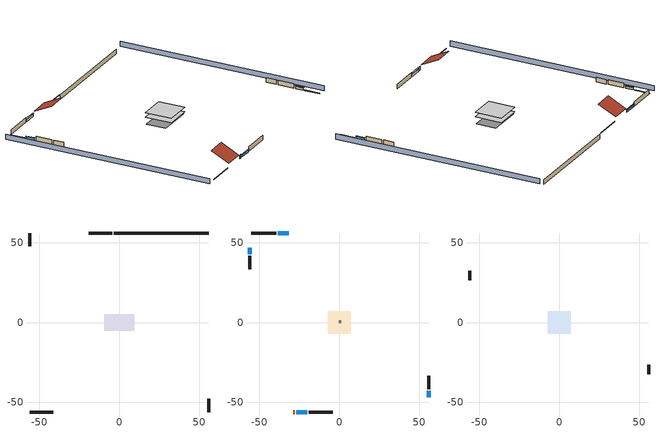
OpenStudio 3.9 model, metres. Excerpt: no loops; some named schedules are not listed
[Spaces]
basement - unconditioned 1
 floor foundation (Slab1 construction): -9.54,-5.31 -9.54,5.31 9.54,5.31 9.54,-5.31 z-2.13
 wall outside (RimJoist1 construction): -4.26,56.04 -18.99,56.04 z0.3:0.61
 wall outside (RimJoist2 construction): 56.04,-56.04 56.04,-47.87 z0.3:0.61
 wall outside (RimJoist3 construction): -56.04,-56.04 -41.32,-56.04 z0.3:0.61
 wall outside (RimJoist4 construction): -56.04,56.04 -56.04,47.87 z0.3:0.61
 wall foundation (FoundationWall1 construction): 56.04,56.04 -3.33,56.04 z-2.13:0.3
conditioned space 1
 floor to basement - unconditioned 1 (Floor1 construction): -7.11,-7.11 -7.11,7.11 7.11,7.11 7.11,-7.11 z0.3
 wall outside (Wall1 construction): -39.46,56.04 -55.11,56.04 z0.3:2.74
 wall outside (Wall2 construction): 56.04,-41.89 56.04,-33.19 z0.3:2.74
 wall outside (Wall3 construction): -19,-56.04 -4.11,-56.04 z0.3:2.74
 wall outside (Wall4 construction): -56.04,41.89 -56.04,33.19 z0.3:2.74
 wall outside (AdiabaticWallConstruction): -31.48,56.04 -38.53,56.04 / -26.98,-56.04 -19.93,-56.04 z0.3:1.49; 56.04,-46.94 56.04,-42.82 / -56.04,46.94 -56.04,42.82 z0.3:1.43
 wall outside (AdiabaticWallConstruction 1): -28.82,-56.04 -27.91,-56.04 z0.3:2.34
 window (WindowConstruction): -31.48,56.04 -38.53,56.04 z0.3:1.49
 window (WindowConstruction 1): 56.04,-46.94 56.04,-42.82 z0.3:1.43
 window (WindowConstruction 2): -26.98,-56.04 -19.93,-56.04 z0.3:1.49
 window (WindowConstruction 3): -56.04,46.94 -56.04,42.82 z0.3:1.43
 door (Door): -28.82,-56.04 -27.91,-56.04 z0.3:2.34
central ac and furnace airloop ret air space
 floor adiabatic (AdiabaticConst): 0,0 0,1 1,1 1,0 z0
 wall adiabatic (AdiabaticConst): 0,1 0,0 1,0 1,1 0,1 z0:1
 ceiling adiabatic (AdiabaticConst): 1,0 1,1 0,1 0,0 z1
attic - vented 1
 floor to conditioned space 1 (Floor2 construction Reversed): -7.11,-7.11 -7.11,7.11 7.11,7.11 7.11,-7.11 z2.74
 wall outside (Wall5 construction): 56.04,-32.26 56.04,-26.5 z0.3:2.74
 wall outside (Wall6 construction): -56.04,32.26 -56.04,26.5 z0.3:2.74
 roof outside (Roof1 construction): -30.55,56.04,2.74 -30.55,46.53,7.5 -19.91,46.53,7.5 -19.91,56.04,2.74
 roof outside (Roof2 construction): -29.75,-56.04,2.74 -29.75,-46.53,7.5 -40.39,-46.53,7.5 -40.39,-56.04,2.74
shading: -60.61,56.04 -60.61,-56.04 / 60.61,-56.04 60.61,56.04 z0:2.74; -38.84,56.04 -31.18,56.04 -31.18,56.65 -38.84,56.65 z1.8; 56.04,-42.51 56.04,-47.25 56.65,-47.25 56.65,-42.51 z1.74; -19.63,-56.04 -27.28,-56.04 -27.28,-56.65 -19.63,-56.65 z1.8; -56.04,42.51 -56.04,47.25 -56.65,47.25 -56.65,42.51 z1.74
[Site]
Portland Intl Arpt_OR: Latitude {deg}=45.59; Longitude {deg}=-122.6; Time Zone {hr}=-8; Elevation {m}=33; Terrain=Suburbs; Keep Site Location Information=Yes
[Site:GroundTemperature:Shallow]
10.2558, 8.96328, 8.85977, 9.47314, 11.9355, 14.3863, 16.5111, 17.8571, 17.9714, 16.8767, 14.8061, 12.4304
[Site:WaterMainsTemperature]
Calculation Method=Schedule; Temperature Schedule=mains temperature schedule
[Building]
Building 1
[Material] Roughness=Rough
Name | Thickness {m} | Conductivity {W/m-K} | Density {kg/m3} | Specific Heat {J/kg-K} | Thermal Absorptance | Solar Absorptance | Visible Absorptance
asphalt or fiberglass shingles | 0.00635 | 0.162714 | 1121.4 | 1465.45 | 0.9 | 0.85 | 0.85
roof rigid ins | 0.00281632 | 0.029427 | 32.04 | 1214.23 | 0.9 | 0.7 | 0.7
osb sheathing 0.5 in. | 0.0127 | 0.115458 | 512.64 | 1214.23 | 0.9 | 0.6 | 0.6
fiber cement siding | 0.009525 | 0.258207 | 347.634 | 1004.88 | 0.9 | 0.5 | 0.5
osb sheathing 0.5 in. 1 | 0.0127 | 0.115458 | 512.64 | 1214.23 | 0.9 | 0.7 | 0.7
wall stud and cavity | 0.1397 | 0.551395 | 139.0536 | 1170.24 | 0.9 | 0.7 | 0.7
gypsum board | 0.0127 | 0.160291 | 801 | 837.4 | 0.9 | 0.6 | 0.6
wall stud and cavity 1 | 0.1397 | 0.346631 | 139.0536 | 1170.24 | 0.9 | 0.6 | 0.6
rim joist stud and cavity | 0.0508 | 0.178804 | 50.32683 | 1063.81 | 0.9 | 0.6 | 0.6
floor stud and cavity | 0.1397 | 0.923637 | 92.3553 | 1139.71 | 0.9 | 0.7 | 0.7
osb sheathing 0.75 in. | 0.01905 | 0.115458 | 512.64 | 1214.23 | 0.9 | 0.7 | 0.7
floor covering | 0.0127 | 0.0433444 | 54.468 | 1339.84 | 0.9 | 0.6 | 0.6
ceiling loosefill ins | 0.0846667 | 0.0480833 | 16.02 | 1046.75 | 0.9 | 0.7 | 0.7
ceiling stud and cavity | 0.1397 | 0.0920385 | 65.682 | 1177.47 | 0.9 | 0.7 | 0.7
concrete 8.0 in. | 0.2032 | 1.803125 | 2242.8 | 837.4 | 0.9 | 0.7 | 0.7
concrete 4.0 in. | 0.1016 | 1.803125 | 2242.8 | 837.4 | 0.9 | 0.7 | 0.7
wood siding; wood siding 1 | 0.0254 | 0.102417 | 544.68 | 1172.36
wall rigid ins | 0.512978 | 0.029427 | 32.04 | 1214.23 | 0.9 | 0.7 | 0.7
wall stud and cavity 2 | 0.0889 | 0.380278 | 52.3479 | 1209.89 | 0.9 | 0.7 | 0.7
door material | 0.04445 | 0.0612267 | 512.64 | 1214.23 | 0.9 | 0.7 | 0.7
wall stud and cavity 3 | 0.0889 | 0.391764 | 83.0341 | 1211.67 | 0.9 | 0.7 | 0.7
furniture material conditioned space 1; furniture material basement - unconditioned 1 | 0.1524 | 0.115458 | 640.8 | 1214.23 | 0.9 | 0.6 | 0.6
[Construction]
Roof1 construction; Roof2 construction: asphalt or fiberglass shingles, roof rigid ins, osb sheathing 0.5 in.
Wall1 construction; Wall2 construction; Wall3 construction; Wall4 construction: fiber cement siding, osb sheathing 0.5 in. 1, wall stud and cavity, gypsum board
Wall5 construction; Wall6 construction: fiber cement siding, osb sheathing 0.5 in. 1, wall stud and cavity 1
RimJoist1 construction; RimJoist2 construction; RimJoist3 construction; RimJoist4 construction: fiber cement siding, rim joist stud and cavity
Floor1 construction: floor stud and cavity, osb sheathing 0.75 in., floor covering
Floor2 construction Reversed: gypsum board, ceiling stud and cavity, ceiling loosefill ins
FoundationWall1 construction: concrete 8.0 in.
Slab1 construction: concrete 4.0 in.
WindowConstruction; WindowConstruction 1; WindowConstruction 2; WindowConstruction 3: WindowMaterial
AdiabaticWallConstruction: wood siding, wall rigid ins, wall stud and cavity 2, gypsum board
Door: door material
AdiabaticWallConstruction 1: wood siding 1, wall rigid ins, wall stud and cavity 2, gypsum board
PartitionWallConstruction: gypsum board, wall stud and cavity 3, gypsum board
furniture construction conditioned space 1: furniture material conditioned space 1
furniture construction basement - unconditioned 1: furniture material basement - unconditioned 1
AdiabaticConst: Adiabatic
[WindowMaterial:SimpleGlazingSystem]
WindowMaterial: U-Factor {W/m2-K}=2.78222; Solar Heat Gain Coefficient=0.56
[Material:NoMass]
Adiabatic: Roughness=Rough; Thermal Resistance {m2-K/W}=176.1
[ThermalZone] Multiplier=1; Use Ideal Air Loads=No
Name | Volume {m3} | Thermostat
conditioned space | 493.619 | conditioned space temperature setpoint
attic - vented | 214.681
basement - unconditioned | 493.619
central ac and furnace airloop ret air zone | 1
[Sizing:Zone] Zone Cooling Design Supply Air Temperature Input Method=SupplyAirTemperature; Zone Cooling Design Supply Air Temperature {C}=14; Zone Cooling Design Supply Air Temperature Difference {deltaC}=11.11; Zone Heating Design Supply Air Temperature Input Method=SupplyAirTemperature; Zone Heating Design Supply Air Temperature {C}=40; Zone Heating Design Supply Air Temperature Difference {deltaC}=11.11; Zone Cooling Design Supply Air Humidity Ratio {kg-H2O/kg-air}=0.0085; Zone Heating Design Supply Air Humidity Ratio {kg-H2O/kg-air}=0.008; Cooling Design Air Flow Method=DesignDay; Heating Design Air Flow Method=DesignDay; Account for Dedicated Outdoor Air System=No; Dedicated Outdoor Air System Control Strategy=NeutralSupplyAir; Dedicated Outdoor Air Low Setpoint Temperature for Design {C}=autosize; Dedicated Outdoor Air High Setpoint Temperature for Design {C}=autosize; Zone Load Sizing Method=Sensible Load Only No Latent Load; Zone Latent Cooling Design Supply Air Humidity Ratio Input Method=HumidityRatioDifference; Zone Cooling Design Supply Air Humidity Ratio Difference {kgWater/kgDryAir}=0.005; Zone Latent Heating Design Supply Air Humidity Ratio Input Method=HumidityRatioDifference; Zone Humidification Design Supply Air Humidity Ratio Difference {kgWater/kgDryAir}=0.005; Sizing Option=Coincident
attic - vented; basement - unconditioned; central ac and furnace airloop ret air zone
[Space]
Name | Thermal Zone | Volume {m3}
conditioned space 1 | conditioned space | 493.619
attic - vented 1 | attic - vented | 214.681
basement - unconditioned 1 | basement - unconditioned | 493.619
central ac and furnace airloop ret air space | central ac and furnace airloop ret air zone
[ThermostatSetpoint:DualSetpoint]
conditioned space temperature setpoint: Heating Setpoint Temperature Schedule=heating setpoint; Cooling Setpoint Temperature Schedule=cooling setpoint; Temperature Difference Between Cutout And Setpoint {deltaC}=0
[Foundation:Kiva]
Foundation Kiva 1: Initial Indoor Air Temperature {C}=9.52053; Wall Height Above Grade {m}=0.3048; Wall Depth Below Slab {m}=0.2032
[Foundation:Kiva:Settings]
Soil Conductivity {W/m-K}=1.9041; Soil Density {kg/m3}=1842.3; Soil Specific Heat {J/kg-K}=418.7; Ground Solar Absorptivity=0.9; Ground Thermal Absorptivity=0.9; Ground Surface Roughness {m}=0.03; Far-Field Width {m}=40; Deep-Ground Boundary Condition=ZeroFlux; Deep-Ground Depth {m}=40; Minimum Cell Dimension {m}=0.2; Maximum Cell Growth Coefficient=3; Simulation Timestep=Timestep
[SurfaceProperty:ExposedFoundationPerimeter]
Slab1: Exposed Perimeter Calculation Method=TotalExposedPerimeter; Total Exposed Perimeter {m}=59.37504
[SurfaceProperty:IncidentSolarMultiplier] Incident Solar Multiplier=1; Incident Solar Multiplier Schedule=trans schedule winter=0.85 summer=0.7
Window1; Window2; Window3; Window4
[InternalMass:Definition] Design Level Calculation Method=SurfaceArea
Name | Construction | Surface Area {m2}
partition wall mass | PartitionWallConstruction | 202.436
furniture mass conditioned space 1 | furniture construction conditioned space 1 | 80.97429
furniture mass basement - unconditioned 1 | furniture construction basement - unconditioned 1 | 80.97429
[InternalMass] Multiplier=1
Name | Internal Mass Definition | Space or SpaceType
partition wall mass | partition wall mass | conditioned space 1
furniture mass conditioned space 1 | furniture mass conditioned space 1 | conditioned space 1
furniture mass basement - unconditioned 1 | furniture mass basement - unconditioned 1 | basement - unconditioned 1
[Fan:SystemModel]
central ac and furnace supply fan: Availability Schedule=Always On Discrete; Design Maximum Air Flow Rate {m3/s}=0.550763; Speed Control Method=Discrete; Electric Power Minimum Flow Rate Fraction=0.2; Design Pressure Rise {Pa}=500; Motor Efficiency=1; Motor In Air Stream Fraction=1; Design Electric Power Consumption {W}=autosize; Design Power Sizing Method=PowerPerFlow; Electric Power Per Unit Flow Rate {W/(m3/s)}=794.58; Electric Power Per Unit Flow Rate Per Unit Pressure {W-s/m3-Pa}=1.66667; Fan Total Efficiency=0.7; Motor Loss Radiative Fraction=0; Speed Flow Fraction 1=0.81834; Speed Electric Power Fraction 1=0.54802; Speed Flow Fraction 2=1; Speed Electric Power Fraction 2=1
[EnergyManagementSystem:Sensor]
Name | Output Variable or Output Meter Index Key | Output Variable or Output Meter
central_ac_and_furnace_supply_fan_s; central_ac_and_furnace_supply_fan_s_1 | central ac and furnace supply fan | Fan Electricity Energy
water_heater_amb_temp | basement - unconditioned | Zone Mean Air Temperature
water_heater_amb_rh | basement - unconditioned | Zone Air Relative Humidity
water_heater_T_set | water heater setpoint | Schedule Value
out_pb_s |  | Site Outdoor Air Barometric Pressure
out_wt_s |  | Site Outdoor Air Humidity Ratio
site_vw_s |  | Site Wind Speed
cool_season | cooling season schedule | Schedule Value
central_ac_and_furnace_airloop_Fan_RTF_s | central ac and furnace supply fan | Fan Runtime Fraction Speed 1
central_ac_and_furnace_airloop_Fan_RTF_s_1 | central ac and furnace supply fan | Fan Runtime Fraction Speed 2
central_ac_and_furnace_airloop_AH_MFR_s | Node 6 | System Node Mass Flow Rate
central_ac_and_furnace_airloop_AH_VFR_s | Node 6 | System Node Current Density Volume Flow Rate
central_ac_and_furnace_airloop_AH_Tout_s | Node 6 | System Node Temperature
central_ac_and_furnace_airloop_AH_Wout_s | Node 6 | System Node Humidity Ratio
central_ac_and_furnace_airloop_RA_T_s | Node 9 | System Node Temperature
central_ac_and_furnace_airloop_Ra_W_s | Node 9 | System Node Humidity Ratio
central_ac_and_furnace_airloop_0_DZ_T_s | basement - unconditioned | Zone Air Temperature
central_ac_and_furnace_airloop_0_DZ_W_s | basement - unconditioned | Zone Mean Air Humidity Ratio
natural_vent_s | natural vent schedule | Schedule Value
htg_sp_s | heating setpoint | Schedule Value
clg_sp_s | cooling setpoint | Schedule Value
mech_vent_range_fan_0_sch_s | mech vent range fan 0 schedule | Schedule Value
mech_vent_bath_fan_0_sch_s | mech vent bath fan 0 schedule | Schedule Value
clothes_dryer_exhaust_0_sch_s | clothes_dryer | Schedule Value
htg_load_cond |  | Heating:EnergyTransfer:Zone:CONDITIONED SPACE
clg_load_cond |  | Cooling:EnergyTransfer:Zone:CONDITIONED SPACE
htg_load_duct |  | Heating:EnergyTransfer:Zone:CENTRAL AC AND FURNACE AIRLOOP RET AIR ZONE
clg_load_duct |  | Cooling:EnergyTransfer:Zone:CENTRAL AC AND FURNACE AIRLOOP RET AIR ZONE
s_conv | Floor1 | Surface Inside Face Convection Heat Gain Energy
s_ig | Floor1 | Surface Inside Face Internal Gains Radiation Heat Gain Energy
s_sol | Floor1 | Surface Inside Face Solar Radiation Heat Gain Energy
s_lgt | Floor1 | Surface Inside Face Lights Radiation Heat Gain Energy
s_surf | Floor1 | Surface Inside Face Net Surface Thermal Radiation Heat Gain Energy
s_conv_1 | Floor2 | Surface Inside Face Convection Heat Gain Energy
s_ig_1 | Floor2 | Surface Inside Face Internal Gains Radiation Heat Gain Energy
s_sol_1 | Floor2 | Surface Inside Face Solar Radiation Heat Gain Energy
s_lgt_1 | Floor2 | Surface Inside Face Lights Radiation Heat Gain Energy
s_surf_1 | Floor2 | Surface Inside Face Net Surface Thermal Radiation Heat Gain Energy
ss_sol | Door1 | Surface Inside Face Solar Radiation Heat Gain Energy
ss_lgt | Door1 | Surface Inside Face Lights Radiation Heat Gain Energy
ss_conv | Door1 | Surface Inside Face Convection Heat Gain Energy
ss_ig | Door1 | Surface Inside Face Internal Gains Radiation Heat Gain Energy
ss_surf | Door1 | Surface Inside Face Net Surface Thermal Radiation Heat Gain Energy
ss_conv_1 | Window1 | Surface Inside Face Convection Heat Gain Energy
ss_ig_1 | Window1 | Surface Inside Face Internal Gains Radiation Heat Gain Energy
ss_surf_1 | Window1 | Surface Inside Face Net Surface Thermal Radiation Heat Gain Energy
ss_trans_in | Window1 | Surface Window Transmitted Solar Radiation Rate
ss_back_out | Window1 | Surface Window Shortwave from Zone Back Out Window Heat Transfer Rate
ss_trans_out | Window1 | Surface Inside Face Initial Transmitted Diffuse Transmitted Out Window Solar Radiation Rate
ss_conv_2 | Window2 | Surface Inside Face Convection Heat Gain Energy
ss_ig_2 | Window2 | Surface Inside Face Internal Gains Radiation Heat Gain Energy
ss_surf_2 | Window2 | Surface Inside Face Net Surface Thermal Radiation Heat Gain Energy
ss_trans_in_1 | Window2 | Surface Window Transmitted Solar Radiation Rate
ss_back_out_1 | Window2 | Surface Window Shortwave from Zone Back Out Window Heat Transfer Rate
ss_trans_out_1 | Window2 | Surface Inside Face Initial Transmitted Diffuse Transmitted Out Window Solar Radiation Rate
ss_conv_3 | Window3 | Surface Inside Face Convection Heat Gain Energy
ss_ig_3 | Window3 | Surface Inside Face Internal Gains Radiation Heat Gain Energy
ss_surf_3 | Window3 | Surface Inside Face Net Surface Thermal Radiation Heat Gain Energy
ss_trans_in_2 | Window3 | Surface Window Transmitted Solar Radiation Rate
ss_back_out_2 | Window3 | Surface Window Shortwave from Zone Back Out Window Heat Transfer Rate
ss_trans_out_2 | Window3 | Surface Inside Face Initial Transmitted Diffuse Transmitted Out Window Solar Radiation Rate
ss_conv_4 | Window4 | Surface Inside Face Convection Heat Gain Energy
ss_ig_4 | Window4 | Surface Inside Face Internal Gains Radiation Heat Gain Energy
ss_surf_4 | Window4 | Surface Inside Face Net Surface Thermal Radiation Heat Gain Energy
ss_trans_in_3 | Window4 | Surface Window Transmitted Solar Radiation Rate
ss_back_out_3 | Window4 | Surface Window Shortwave from Zone Back Out Window Heat Transfer Rate
ss_trans_out_3 | Window4 | Surface Inside Face Initial Transmitted Diffuse Transmitted Out Window Solar Radiation Rate
s_conv_2 | Wall1 | Surface Inside Face Convection Heat Gain Energy
s_ig_2 | Wall1 | Surface Inside Face Internal Gains Radiation Heat Gain Energy
s_sol_2 | Wall1 | Surface Inside Face Solar Radiation Heat Gain Energy
s_lgt_2 | Wall1 | Surface Inside Face Lights Radiation Heat Gain Energy
s_surf_2 | Wall1 | Surface Inside Face Net Surface Thermal Radiation Heat Gain Energy
s_conv_3 | Wall2 | Surface Inside Face Convection Heat Gain Energy
s_ig_3 | Wall2 | Surface Inside Face Internal Gains Radiation Heat Gain Energy
s_sol_3 | Wall2 | Surface Inside Face Solar Radiation Heat Gain Energy
s_lgt_3 | Wall2 | Surface Inside Face Lights Radiation Heat Gain Energy
s_surf_3 | Wall2 | Surface Inside Face Net Surface Thermal Radiation Heat Gain Energy
s_conv_4 | Wall3 | Surface Inside Face Convection Heat Gain Energy
s_ig_4 | Wall3 | Surface Inside Face Internal Gains Radiation Heat Gain Energy
s_sol_4 | Wall3 | Surface Inside Face Solar Radiation Heat Gain Energy
s_lgt_4 | Wall3 | Surface Inside Face Lights Radiation Heat Gain Energy
s_surf_4 | Wall3 | Surface Inside Face Net Surface Thermal Radiation Heat Gain Energy
s_conv_5 | Wall4 | Surface Inside Face Convection Heat Gain Energy
s_ig_5 | Wall4 | Surface Inside Face Internal Gains Radiation Heat Gain Energy
s_sol_5 | Wall4 | Surface Inside Face Solar Radiation Heat Gain Energy
s_lgt_5 | Wall4 | Surface Inside Face Lights Radiation Heat Gain Energy
s_surf_5 | Wall4 | Surface Inside Face Net Surface Thermal Radiation Heat Gain Energy
im_conv | furniture mass conditioned space 1 | Surface Inside Face Convection Heat Gain Energy
im_ig | furniture mass conditioned space 1 | Surface Inside Face Internal Gains Radiation Heat Gain Energy
im_sol | furniture mass conditioned space 1 | Surface Inside Face Solar Radiation Heat Gain Energy
im_lgt | furniture mass conditioned space 1 | Surface Inside Face Lights Radiation Heat Gain Energy
im_surf | furniture mass conditioned space 1 | Surface Inside Face Net Surface Thermal Radiation Heat Gain Energy
im_conv_1 | partition wall mass | Surface Inside Face Convection Heat Gain Energy
im_ig_1 | partition wall mass | Surface Inside Face Internal Gains Radiation Heat Gain Energy
im_sol_1 | partition wall mass | Surface Inside Face Solar Radiation Heat Gain Energy
im_lgt_1 | partition wall mass | Surface Inside Face Lights Radiation Heat Gain Energy
im_surf_1 | partition wall mass | Surface Inside Face Net Surface Thermal Radiation Heat Gain Energy
airflow_gain | infil flow | Infiltration Sensible Heat Gain Energy
[OtherEquipment:Definition] Design Level Calculation Method=EquipmentLevel
Name | Design Level {W} | Fraction Latent | Fraction Radiant | Fraction Lost
water heater sens; central ac and furnace airloop_0 SupSensLkToCond; central ac and furnace airloop_0 SupCondToLv; central ac and furnace airloop_0 RetCondToRP; central ac and furnace airloop_0 RetSensLkToRP; central ac and furnace airloop_0 SupCondToDZ; central ac and furnace airloop_0 RetCondToDZ; central ac and furnace airloop_0 SupSensLkToDZ; mech vent house fan sensible load | 0 | 0 | 0 | 0
water heater lat; central ac and furnace airloop_0 SupLatLkToCond; central ac and furnace airloop_0 RetLatLkToRP; central ac and furnace airloop_0 SupLatLkToDZ; mech vent house fan latent load | 0 | 1 | 0 | 0
water heater energy adjustment1 | 0.01 | 0 | 0 | 1
clothes dryer 2 | 0 | 0.015 | 0.081 | 0.85
cooking range 2 | 3831.55 | 0.16 | 0.384 | 0.2
general water use sensible | -43.4886 | 0 | 0.6 | 0
general water use latent | 44.1266 | 1 | 0 | 0
[OtherEquipment]
Name | Other Equipment Definition | Space or SpaceType | Schedule | Fuel Type
water heater sens | water heater sens | basement - unconditioned 1 | Always On Discrete
water heater lat | water heater lat | basement - unconditioned 1 | Always On Discrete
water heater energy adjustment1 | water heater energy adjustment1 | basement - unconditioned 1 | Always On Discrete | Electricity
clothes dryer 1 | clothes dryer 2 | conditioned space 1 | clothes_dryer | Electricity
cooking range 1 | cooking range 2 | conditioned space 1 | cooking_range | NaturalGas
general water use sensible | general water use sensible | conditioned space 1 | general water use schedule
general water use latent | general water use latent | conditioned space 1 | general water use schedule
central ac and furnace airloop_0 SupSensLkToCond | central ac and furnace airloop_0 SupSensLkToCond | conditioned space 1 | Always On Discrete
central ac and furnace airloop_0 SupLatLkToCond | central ac and furnace airloop_0 SupLatLkToCond | conditioned space 1 | Always On Discrete
central ac and furnace airloop_0 SupCondToLv | central ac and furnace airloop_0 SupCondToLv | conditioned space 1 | Always On Discrete
central ac and furnace airloop_0 RetCondToRP | central ac and furnace airloop_0 RetCondToRP | central ac and furnace airloop ret air space | Always On Discrete
central ac and furnace airloop_0 RetSensLkToRP | central ac and furnace airloop_0 RetSensLkToRP | central ac and furnace airloop ret air space | Always On Discrete
central ac and furnace airloop_0 RetLatLkToRP | central ac and furnace airloop_0 RetLatLkToRP | central ac and furnace airloop ret air space | Always On Discrete
central ac and furnace airloop_0 SupCondToDZ | central ac and furnace airloop_0 SupCondToDZ | basement - unconditioned 1 | Always On Discrete
central ac and furnace airloop_0 RetCondToDZ | central ac and furnace airloop_0 RetCondToDZ | basement - unconditioned 1 | Always On Discrete
central ac and furnace airloop_0 SupSensLkToDZ | central ac and furnace airloop_0 SupSensLkToDZ | basement - unconditioned 1 | Always On Discrete
central ac and furnace airloop_0 SupLatLkToDZ | central ac and furnace airloop_0 SupLatLkToDZ | basement - unconditioned 1 | Always On Discrete
mech vent house fan sensible load | mech vent house fan sensible load | conditioned space 1 | Always On Discrete
mech vent house fan latent load | mech vent house fan latent load | conditioned space 1 | Always On Discrete
[ElectricEquipment:Definition] Design Level Calculation Method=EquipmentLevel
Name | Design Level {W} | Fraction Latent | Fraction Radiant | Fraction Lost
clothes washer | 192.355 | 0.03 | 0.162 | 0.7
clothes dryer | 4767.98 | 0.015 | 0.081 | 0.85
dishwasher | 1564.53 | 0.3 | 0.18 | 0.4
fridge | 49.4292 | 0 | 0.6 | 0
cooking range | 130.738 | 0.16 | 0.384 | 0.2
misc tv | 405.99 | 0 | 0.6 | 0
misc plug loads | 346.754 | 0.021 | 0.558 | 0.049
whole house fan; mech vent house fan | 0 | 0 | 0 | 1
mech vent house fan cfis | 0 | 0 | 0 | 0
mech vent range fan 0 | 30 | 0 | 0 | 1
mech vent bath fan 0 | 15 | 0 | 0 | 1
[ElectricEquipment] Space or SpaceType=conditioned space 1
Name | Electric Equipment Definition | Schedule
clothes washer | clothes washer | clothes_washer
clothes dryer | clothes dryer | clothes_dryer
dishwasher | dishwasher | dishwasher
fridge | fridge | fridge schedule
cooking range | cooking range | cooking_range
misc tv | misc tv | plug_loads_tv
misc plug loads | misc plug loads | plug_loads_other
whole house fan | whole house fan | Always On Discrete
mech vent house fan | mech vent house fan | mech vent house fan schedule
mech vent house fan cfis | mech vent house fan cfis | mech vent house fan cfis schedule
mech vent range fan 0 | mech vent range fan 0 | mech vent range fan 0 schedule
mech vent bath fan 0 | mech vent bath fan 0 | mech vent bath fan 0 schedule
[WaterUse:Equipment:Definition]
Name | Peak Flow Rate {m3/s}
clothes washer | 1.22206e-05
dishwasher | 5.94532e-06
[Lights:Definition]
interior lighting: Design Level Calculation Method=LightingLevel; Lighting Level {W}=279.968; Fraction Radiant=0.6; Fraction Visible=0.2; Return Air Fraction=0
[Lights]
interior lighting: Lights Definition=interior lighting; Space or SpaceType=conditioned space 1; Schedule=lighting_interior; Fraction Replaceable=1
[Exterior:Lights:Definition]
exterior lighting: Design Level {W}=8.01452
[Exterior:Lights]
exterior lighting: Exterior Lights Definition=exterior lighting; Schedule=exterior lighting schedule
[People:Definition]
occupants: Number of People Calculation Method=People; Number of People {people}=2; Fraction Radiant=0.314171; Sensible Heat Fraction=0.56303; Carbon Dioxide Generation Rate {m3/s-W}=0; Enable ASHRAE 55 Comfort Warnings=No; Mean Radiant Temperature Calculation Type=EnclosureAveraged
[People]
occupants: People Definition=occupants; Space or SpaceType=conditioned space 1; Number of People Schedule=occupants; Activity Level Schedule=occupants activity schedule; Multiplier=1
[ZoneMixing] Schedule=Always On Continuous; Design Flow Rate Calculation Method=Flow/Zone; Design Flow Rate {m3/s}=0
Name | Zone or Space | Source Zone or Space
central ac and furnace airloop_0 ZoneMixDZToCond mix | conditioned space | basement - unconditioned
central ac and furnace airloop_0 ZoneMixCondToDZ mix | basement - unconditioned | conditioned space
whole house fan mix | attic - vented | conditioned space
[SpaceInfiltration:DesignFlowRate] Schedule=Always On Discrete
Name | Space or SpaceType | Design Flow Rate Calculation Method | Design Flow Rate {m3/s} | Air Changes per Hour {1/hr} | Constant Term Coefficient | Temperature Term Coefficient | Velocity Term Coefficient | Velocity Squared Term Coefficient
natural vent flow; whole house fan flow; infil flow | conditioned space 1 | Flow/Space | 0
infil basement - unconditioned 1 | basement - unconditioned 1 | AirChanges/Hour |  | 0.1 | 1 | 0 | 0 | 0
basement_unconditioned 1 duct leakage imbalance infil flow | basement - unconditioned 1 | Flow/Space | 0
[SpaceInfiltration:EffectiveLeakageArea]
infil attic - vented 1: Space or SpaceType=attic - vented 1; Schedule=Always On Discrete; Effective Air Leakage Area {cm2}=6747.18; Stack Coefficient=0.000221234; Wind Coefficient=3.80944e-05
